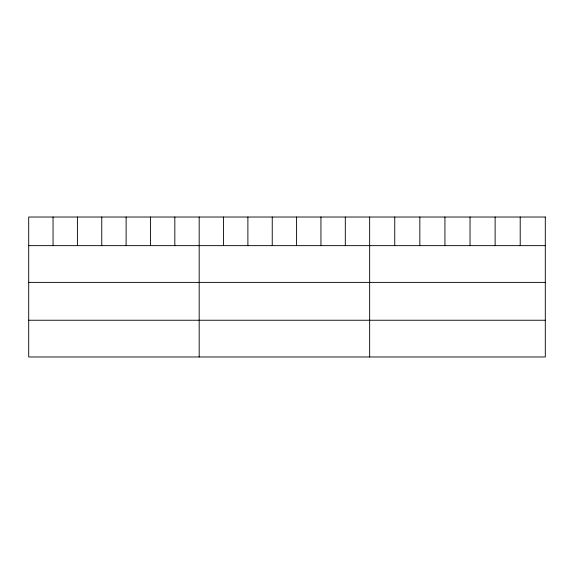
<?xml version="1.0" encoding="UTF-8"?>
<svg xmlns="http://www.w3.org/2000/svg" width="574" height="574" viewBox="0 0 574 574"><rect width="100%" height="100%" fill="white"/><g stroke="black" fill="none" stroke-linecap="round" stroke-linejoin="round"><path stroke-width="0.86" d="M28.7 245.643L545.3 245.643M28.7 282.386L545.3 282.386M28.7 320.242L545.3 320.242M520.209 217.022L520.209 245.643M495.118 217.022L495.118 245.643M470.027 217.022L470.027 245.643M444.929 217.022L444.929 245.643M419.838 217.022L419.838 245.643M394.747 217.022L394.747 245.643M369.656 217.022L369.656 356.978M345.304 217.022L345.304 245.643M320.945 217.022L320.945 245.643M296.593 217.022L296.593 245.643M272.241 217.022L272.241 245.643M247.889 217.022L247.889 245.643M223.53 217.022L223.53 245.643M199.178 217.022L199.178 356.978M174.826 217.022L174.826 245.643M150.467 217.022L150.467 245.643M126.115 217.022L126.115 245.643M101.763 217.022L101.763 245.643M77.411 217.022L77.411 245.643M53.052 217.022L53.052 245.643M545.3 217.022L28.7 217.022L28.7 356.978L545.3 356.978L545.3 217.022"/></g></svg>
